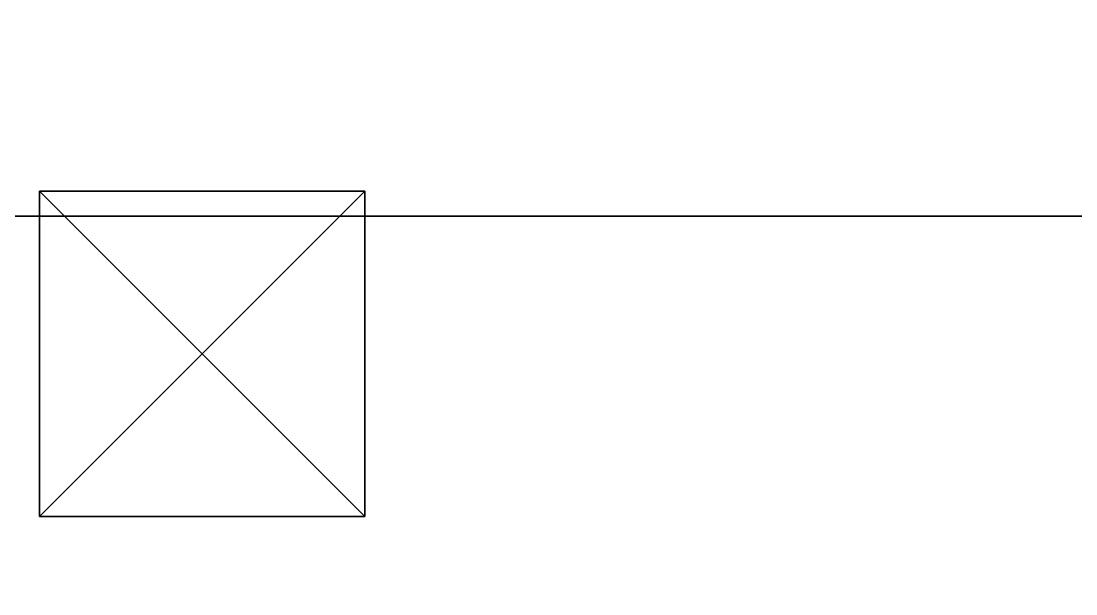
# Model space of a CAD drawing. Extents: x 0 to 5234, y -4951 to 0.
# Drawn here: x 4761.15 to 4809.78, y -3862.59 to -3836.17 of the extents above; entities that cross this region are included whole.
import ezdxf

# ---------------------------------------------------------------- set-up
doc = ezdxf.new("R2010")
doc.units = 0
for name, color, linetype in [('LAYER0', 7, 'CONTINUOUS'), ('LAYER115', 7, 'CONTINUOUS'), ('LAYER116', 7, 'CONTINUOUS'), ('LAYER129', 7, 'CONTINUOUS'), ('LAYER132', 7, 'CONTINUOUS'), ('LAYER139', 7, 'CONTINUOUS'), ('LAYER146', 253, 'CONTINUOUS'), ('LAYER147', 253, 'CONTINUOUS')]:
    doc.layers.add(name, color=color, linetype=linetype)

msp = doc.modelspace()

# ---------------------------------------------------------------- linework, layer by layer
at = {"layer": 'LAYER0', "invisible_edges": 1}
for points in [[(5234, 0), (0, -4951), (0, 0), (5234, 0)], [(5234, -4951, 5), (0, 0, 5), (0, -4951, 5), (5234, -4951, 5)], [(0, 0, 5), (5234, -4951, 5), (5234, 0, 5), (0, 0, 5)], [(0, -4951), (5234, 0), (5234, -4951), (0, -4951)]]:
    msp.add_3dface(points, dxfattribs=at)
at = {"layer": 'LAYER115', "invisible_edges": 1}
for points in [[(5039.4, -3845.168, 1939), (4544, -4744.498, 1939), (5039.4, -4744.498, 1939), (5039.4, -3845.168, 1939)], [(4544, -4744.498, 1939), (5039.4, -3845.168, 1939), (4544, -3845.168, 1939), (4544, -4744.498, 1939)], [(5039.4, -3845.168, 1939), (4544, -3845.168, 1921), (4544, -3845.168, 1939), (5039.4, -3845.168, 1939)], [(4544, -3845.168, 1921), (5039.4, -3845.168, 1939), (5039.4, -3845.168, 1921), (4544, -3845.168, 1921)], [(4544, -3845.168, 1921), (5039.4, -4744.498, 1921), (4544, -4744.498, 1921), (4544, -3845.168, 1921)], [(5039.4, -4744.498, 1921), (4544, -3845.168, 1921), (5039.4, -3845.168, 1921), (5039.4, -4744.498, 1921)]]:
    msp.add_3dface(points, dxfattribs=at)
at = {"layer": 'LAYER116', "invisible_edges": 1}
for points in [[(5039.4, -3845.168, 871), (4544, -4744.498, 871), (5039.4, -4744.498, 871), (5039.4, -3845.168, 871)], [(4544, -4744.498, 871), (5039.4, -3845.168, 871), (4544, -3845.168, 871), (4544, -4744.498, 871)], [(5039.4, -3845.168, 871), (4544, -3845.168, 853), (4544, -3845.168, 871), (5039.4, -3845.168, 871)], [(4544, -3845.168, 853), (5039.4, -3845.168, 871), (5039.4, -3845.168, 853), (4544, -3845.168, 853)], [(4544, -3845.168, 853), (5039.4, -4744.498, 853), (4544, -4744.498, 853), (4544, -3845.168, 853)], [(5039.4, -4744.498, 853), (4544, -3845.168, 853), (5039.4, -3845.168, 853), (5039.4, -4744.498, 853)]]:
    msp.add_3dface(points, dxfattribs=at)
at = {"layer": 'LAYER129', "invisible_edges": 1}
for points in [[(5064, -3827.168, 5), (4484, -3845.168, 5), (4484, -3827.168, 5), (5064, -3827.168, 5)], [(4484, -3845.168, 5), (5064, -3827.168, 5), (5064, -3845.168, 5), (4484, -3845.168, 5)], [(5064, -3845.168, 2355), (4484, -3827.168, 2355), (4484, -3845.168, 2355), (5064, -3845.168, 2355)], [(4484, -3827.168, 2355), (5064, -3845.168, 2355), (5064, -3827.168, 2355), (4484, -3827.168, 2355)], [(5064, -3845.168, 2355), (4484, -3845.168, 5), (5064, -3845.168, 5), (5064, -3845.168, 2355)], [(4484, -3845.168, 5), (5064, -3845.168, 2355), (4484, -3845.168, 2355), (4484, -3845.168, 5)]]:
    msp.add_3dface(points, dxfattribs=at)
at = {"layer": 'LAYER132', "invisible_edges": 1}
for points in [[(5064, -4744.498, 85), (4484, -3845.168, 85), (5064, -3845.168, 85), (5064, -4744.498, 85)], [(4484, -3845.168, 85), (5064, -4744.498, 85), (4484, -4744.498, 85), (4484, -3845.168, 85)], [(5064, -3845.168, 103), (4484, -3845.168, 85), (4484, -3845.168, 103), (5064, -3845.168, 103)], [(4484, -3845.168, 85), (5064, -3845.168, 103), (5064, -3845.168, 85), (4484, -3845.168, 85)], [(4484, -4744.498, 103), (5064, -3845.168, 103), (4484, -3845.168, 103), (4484, -4744.498, 103)], [(5064, -3845.168, 103), (4484, -4744.498, 103), (5064, -4744.498, 103), (5064, -3845.168, 103)]]:
    msp.add_3dface(points, dxfattribs=at)
at = {"layer": 'LAYER139', "invisible_edges": 1}
for points in [[(5064, -3845.168, 2354), (4484, -4744.498, 2354), (5064, -4744.498, 2354), (5064, -3845.168, 2354)], [(4484, -4744.498, 2354), (5064, -3845.168, 2354), (4484, -3845.168, 2354), (4484, -4744.498, 2354)], [(5064, -3845.168, 2354), (4484, -3845.168, 2336), (4484, -3845.168, 2354), (5064, -3845.168, 2354)], [(4484, -3845.168, 2336), (5064, -3845.168, 2354), (5064, -3845.168, 2336), (4484, -3845.168, 2336)], [(4484, -3845.168, 2336), (5064, -4744.498, 2336), (4484, -4744.498, 2336), (4484, -3845.168, 2336)], [(5064, -4744.498, 2336), (4484, -3845.168, 2336), (5064, -3845.168, 2336), (5064, -4744.498, 2336)]]:
    msp.add_3dface(points, dxfattribs=at)
at = {"layer": 'LAYER146'}
for points in [[(4762, -3859.018, 1821), (4762, -3859.018, 1836), (4762, -3844.018, 1821), (4762, -3859.018, 1821)], [(4762, -3844.018, 1821), (4762, -3859.018, 1836), (4762, -3844.018, 1836), (4762, -3844.018, 1821)], [(4762, -3844.018, 1821), (4762, -3844.018, 1836), (4777, -3844.018, 1821), (4762, -3844.018, 1821)], [(4777, -3844.018, 1821), (4762, -3844.018, 1836), (4777, -3844.018, 1836), (4777, -3844.018, 1821)], [(4762, -3859.018, 1821), (4762, -3844.018, 1821), (4777, -3859.018, 1821), (4762, -3859.018, 1821)], [(4777, -3859.018, 1821), (4762, -3844.018, 1821), (4777, -3844.018, 1821), (4777, -3859.018, 1821)], [(4777, -3859.018, 1836), (4777, -3844.018, 1836), (4762, -3859.018, 1836), (4777, -3859.018, 1836)], [(4762, -3859.018, 1836), (4777, -3844.018, 1836), (4762, -3844.018, 1836), (4762, -3859.018, 1836)], [(4777, -3859.018, 1821), (4777, -3844.018, 1821), (4777, -3859.018, 1836), (4777, -3859.018, 1821)], [(4777, -3859.018, 1836), (4777, -3844.018, 1821), (4777, -3844.018, 1836), (4777, -3859.018, 1836)], [(4777, -3859.018, 1821), (4777, -3859.018, 1836), (4762, -3859.018, 1821), (4777, -3859.018, 1821)], [(4762, -3859.018, 1821), (4777, -3859.018, 1836), (4762, -3859.018, 1836), (4762, -3859.018, 1821)]]:
    msp.add_3dface(points, dxfattribs=at)
at = {"layer": 'LAYER147'}
for points in [[(4762, -3859.018, 1821), (4762, -3859.018, 1836), (4762, -3844.018, 1821), (4762, -3859.018, 1821)], [(4762, -3844.018, 1821), (4762, -3859.018, 1836), (4762, -3844.018, 1836), (4762, -3844.018, 1821)], [(4762, -3844.018, 1821), (4762, -3844.018, 1836), (4777, -3844.018, 1821), (4762, -3844.018, 1821)], [(4777, -3844.018, 1821), (4762, -3844.018, 1836), (4777, -3844.018, 1836), (4777, -3844.018, 1821)], [(4762, -3859.018, 1821), (4762, -3844.018, 1821), (4777, -3859.018, 1821), (4762, -3859.018, 1821)], [(4777, -3859.018, 1821), (4762, -3844.018, 1821), (4777, -3844.018, 1821), (4777, -3859.018, 1821)], [(4777, -3859.018, 1836), (4777, -3844.018, 1836), (4762, -3859.018, 1836), (4777, -3859.018, 1836)], [(4762, -3859.018, 1836), (4777, -3844.018, 1836), (4762, -3844.018, 1836), (4762, -3859.018, 1836)], [(4777, -3859.018, 1821), (4777, -3844.018, 1821), (4777, -3859.018, 1836), (4777, -3859.018, 1821)], [(4777, -3859.018, 1836), (4777, -3844.018, 1821), (4777, -3844.018, 1836), (4777, -3859.018, 1836)], [(4777, -3859.018, 1821), (4777, -3859.018, 1836), (4762, -3859.018, 1821), (4777, -3859.018, 1821)], [(4762, -3859.018, 1821), (4777, -3859.018, 1836), (4762, -3859.018, 1836), (4762, -3859.018, 1821)]]:
    msp.add_3dface(points, dxfattribs=at)

doc.saveas('drawing.dxf')
